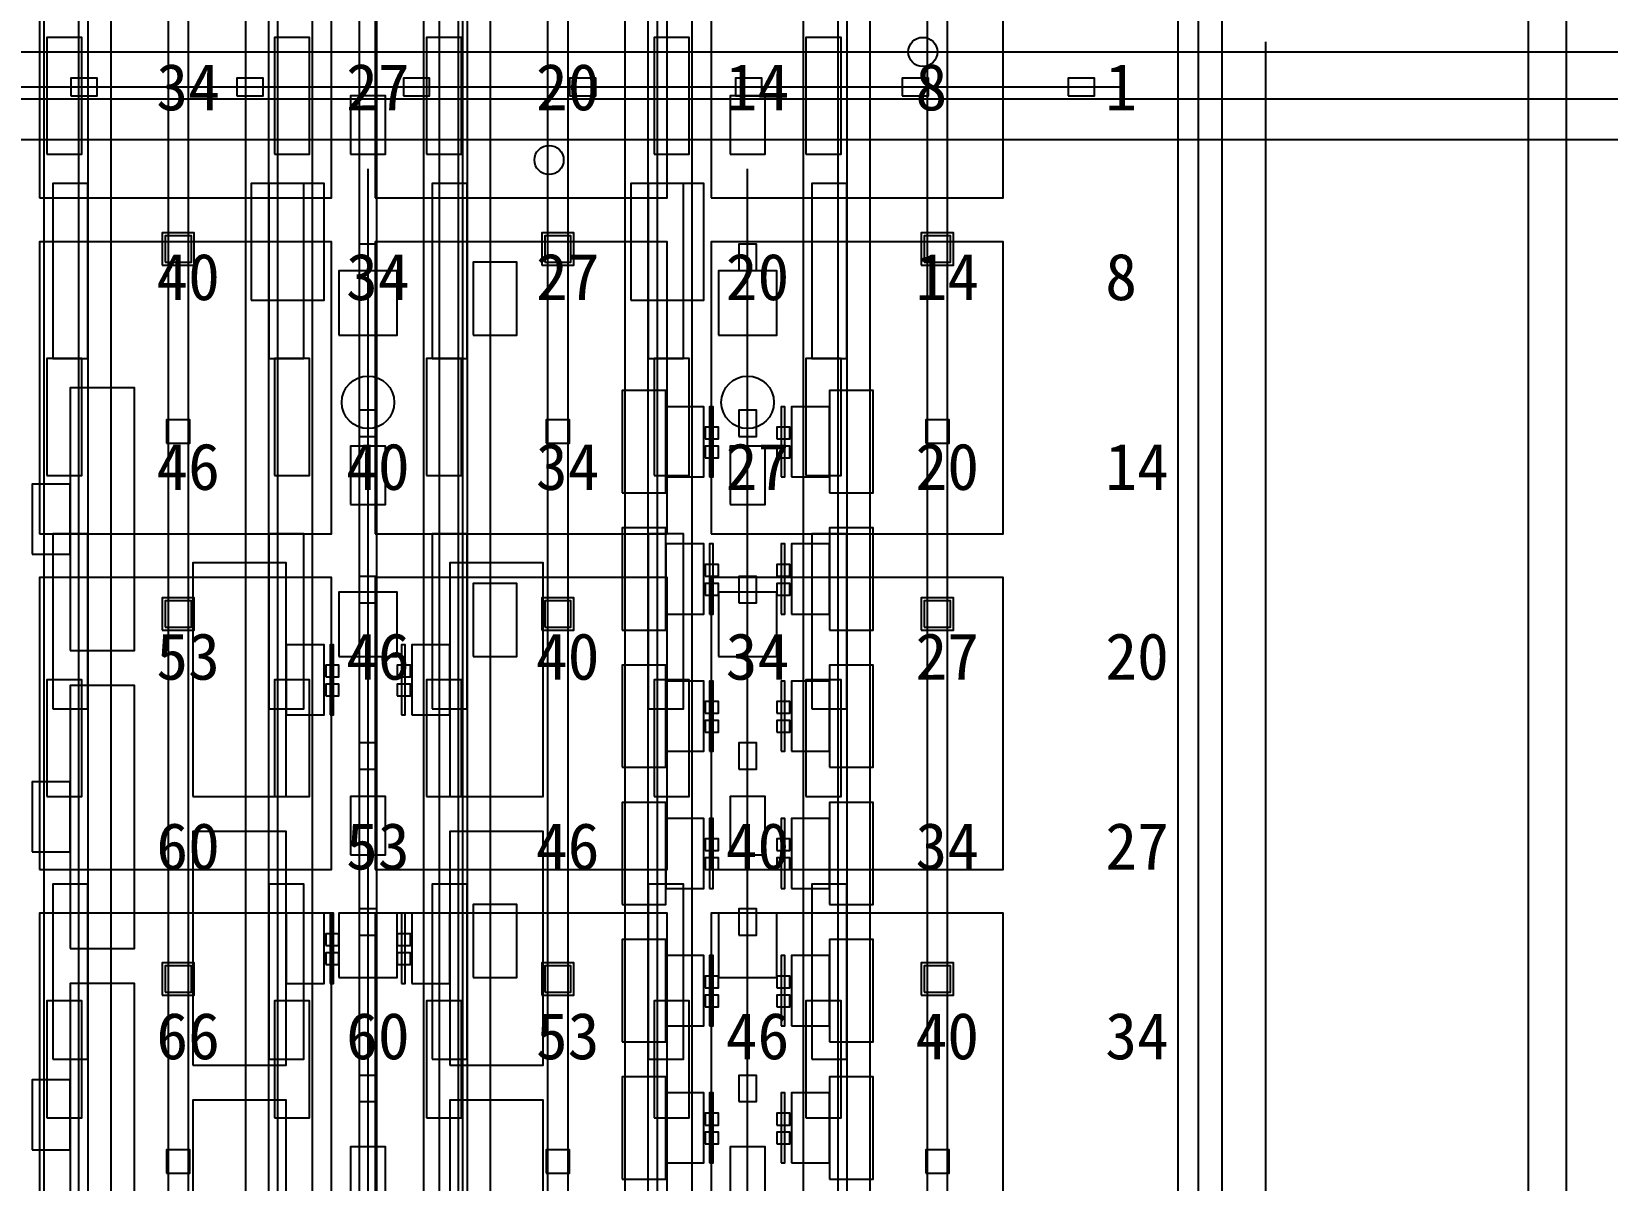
# Model space of a CAD drawing. Header units: metres. Extents: x -1640 to 1560, y -268 to 2338.
# Drawn here: x -286.8 to -232.8, y 2002.9 to 2042.2 of the extents above; entities that cross this region are included whole.
import ezdxf

# ---------------------------------------------------------------- set-up
doc = ezdxf.new("R2010")
doc.units = ezdxf.units.M
for name, color, linetype in [('1F_CHL', 4, 'Continuous'), ('1F_EHS_EXTINGUISHER_HYDRANT_CABINET_CONCEPT', 1, 'Continuous'), ('1F_PUMP', 2, 'Continuous'), ('1F_SCR', 3, 'Continuous'), ('1F_STRUCT_COLUMN', 8, 'Continuous'), ('1F_ZONE', 3, 'Continuous'), ('2F_CSF_LATERAL_RACK_CONCEPT', 9, 'Continuous'), ('2F_RFG', 5, 'Continuous'), ('2F_STRUCT_COLUMN', 8, 'Continuous'), ('2F_VMB', 6, 'Continuous'), ('2F_ZONE', 3, 'Continuous'), ('3F_CLEANROOM_OVERHEAD_PIPE_DUCT_CONCEPT', 9, 'Continuous'), ('3F_EHS_EGRESS_DIST_M', 2, 'Continuous'), ('3F_EHS_EXTINGUISHER_HYDRANT_CABINET_CONCEPT', 1, 'Continuous'), ('3F_EHS_GAS_DETECTOR', 6, 'Continuous'), ('3F_FOUP', 5, 'Continuous'), ('3F_IMP', 1, 'Continuous'), ('3F_METRO', 2, 'Continuous'), ('3F_OHT', 9, 'Continuous'), ('3F_OHTV', 1, 'Continuous'), ('3F_STK', 3, 'Continuous'), ('3F_STRUCT_COLUMN', 8, 'Continuous'), ('3F_TBAR', 6, 'Continuous'), ('3F_WET', 6, 'Continuous'), ('3F_ZONE', 3, 'Continuous'), ('4F_FFU', 1, 'Continuous'), ('4F_STRUCT_PLENUM_TRUSS_CONCEPT', 9, 'Continuous'), ('4F_ZONE', 3, 'Continuous'), ('5F_CHL', 4, 'Continuous'), ('5F_EHS_EXTINGUISHER_HYDRANT_CABINET_CONCEPT', 1, 'Continuous'), ('5F_PUMP', 2, 'Continuous'), ('5F_SCR', 3, 'Continuous'), ('5F_STRUCT_COLUMN', 8, 'Continuous'), ('5F_ZONE', 3, 'Continuous'), ('6F_CSF_LATERAL_RACK_CONCEPT', 9, 'Continuous'), ('6F_RFG', 5, 'Continuous'), ('6F_STRUCT_COLUMN', 8, 'Continuous'), ('6F_VMB', 6, 'Continuous'), ('6F_ZONE', 3, 'Continuous'), ('7F_CLEANROOM_OVERHEAD_PIPE_DUCT_CONCEPT', 9, 'Continuous'), ('7F_EHS_EGRESS_DIST_M', 2, 'Continuous'), ('7F_EHS_EXTINGUISHER_HYDRANT_CABINET_CONCEPT', 1, 'Continuous'), ('7F_EHS_GAS_DETECTOR', 6, 'Continuous'), ('7F_FOUP', 5, 'Continuous'), ('7F_IMP', 1, 'Continuous'), ('7F_METRO', 2, 'Continuous'), ('7F_OHT', 9, 'Continuous'), ('7F_OHTV', 1, 'Continuous'), ('7F_STK', 3, 'Continuous'), ('7F_STRUCT_COLUMN', 8, 'Continuous'), ('7F_TBAR', 6, 'Continuous'), ('7F_WET', 6, 'Continuous'), ('7F_ZONE', 3, 'Continuous'), ('8F_FFU', 1, 'Continuous'), ('8F_STRUCT_PLENUM_TRUSS_CONCEPT', 9, 'Continuous'), ('8F_ZONE', 3, 'Continuous'), ('EHS_TREATED_EXHAUST', 30, 'Continuous'), ('UTIL_CHW.R_CONCEPT', 2, 'Continuous'), ('UTIL_CHW.S_CONCEPT', 1, 'Continuous'), ('UTIL_GAS.BULK_CONCEPT', 2, 'Continuous'), ('UTIL_PCW.R_CONCEPT', 1, 'Continuous'), ('UTIL_PCW.S_CONCEPT', 6, 'Continuous')]:
    doc.layers.add(name, color=color, linetype=linetype)

msp = doc.modelspace()

# ---------------------------------------------------------------- linework, layer by layer
at = {"layer": '1F_CHL'}
for points in [[(-271.65, 2031.8), (-270.15, 2031.8), (-270.15, 2034.3), (-271.65, 2034.3)], [(-271.65, 2020.8), (-270.15, 2020.8), (-270.15, 2023.3), (-271.65, 2023.3)], [(-271.65, 2009.8), (-270.15, 2009.8), (-270.15, 2012.3), (-271.65, 2012.3)]]:
    msp.add_lwpolyline(points, close=True, dxfattribs=at)
at = {"layer": '1F_EHS_EXTINGUISHER_HYDRANT_CABINET_CONCEPT'}
msp.add_circle((-256.25, 2041.5), 0.5, dxfattribs=at)
at = {"layer": '1F_PUMP'}
for points in [[(-286.25, 2038), (-285.05, 2038), (-285.05, 2042), (-286.25, 2042)], [(-278.45, 2038), (-277.25, 2038), (-277.25, 2042), (-278.45, 2042)], [(-273.25, 2038), (-272.05, 2038), (-272.05, 2042), (-273.25, 2042)], [(-265.45, 2038), (-264.25, 2038), (-264.25, 2042), (-265.45, 2042)], [(-260.25, 2038), (-259.05, 2038), (-259.05, 2042), (-260.25, 2042)], [(-286.25, 2027), (-285.05, 2027), (-285.05, 2031), (-286.25, 2031)], [(-278.45, 2027), (-277.25, 2027), (-277.25, 2031), (-278.45, 2031)], [(-273.25, 2027), (-272.05, 2027), (-272.05, 2031), (-273.25, 2031)], [(-265.45, 2027), (-264.25, 2027), (-264.25, 2031), (-265.45, 2031)], [(-260.25, 2027), (-259.05, 2027), (-259.05, 2031), (-260.25, 2031)], [(-286.25, 2016), (-285.05, 2016), (-285.05, 2020), (-286.25, 2020)], [(-278.45, 2016), (-277.25, 2016), (-277.25, 2020), (-278.45, 2020)], [(-273.25, 2016), (-272.05, 2016), (-272.05, 2020), (-273.25, 2020)], [(-265.45, 2016), (-264.25, 2016), (-264.25, 2020), (-265.45, 2020)], [(-260.25, 2016), (-259.05, 2016), (-259.05, 2020), (-260.25, 2020)], [(-286.25, 2005), (-285.05, 2005), (-285.05, 2009), (-286.25, 2009)], [(-278.45, 2005), (-277.25, 2005), (-277.25, 2009), (-278.45, 2009)], [(-273.25, 2005), (-272.05, 2005), (-272.05, 2009), (-273.25, 2009)], [(-265.45, 2005), (-264.25, 2005), (-264.25, 2009), (-265.45, 2009)], [(-260.25, 2005), (-259.05, 2005), (-259.05, 2009), (-260.25, 2009)]]:
    msp.add_lwpolyline(points, close=True, dxfattribs=at)
at = {"layer": '1F_SCR'}
for points in [[(-276.25, 2031.8), (-274.25, 2031.8), (-274.25, 2034), (-276.25, 2034)], [(-263.25, 2031.8), (-261.25, 2031.8), (-261.25, 2034), (-263.25, 2034)], [(-276.25, 2020.8), (-274.25, 2020.8), (-274.25, 2023), (-276.25, 2023)], [(-263.25, 2020.8), (-261.25, 2020.8), (-261.25, 2023), (-263.25, 2023)], [(-276.25, 2009.8), (-274.25, 2009.8), (-274.25, 2012), (-276.25, 2012)], [(-263.25, 2009.8), (-261.25, 2009.8), (-261.25, 2012), (-263.25, 2012)]]:
    msp.add_lwpolyline(points, close=True, dxfattribs=at)
at = {"layer": '1F_STRUCT_COLUMN'}
for points in [[(-282.3, 2034.2), (-281.2, 2034.2), (-281.2, 2035.3), (-282.3, 2035.3)], [(-269.3, 2034.2), (-268.2, 2034.2), (-268.2, 2035.3), (-269.3, 2035.3)], [(-256.3, 2034.2), (-255.2, 2034.2), (-255.2, 2035.3), (-256.3, 2035.3)], [(-282.3, 2021.7), (-281.2, 2021.7), (-281.2, 2022.8), (-282.3, 2022.8)], [(-269.3, 2021.7), (-268.2, 2021.7), (-268.2, 2022.8), (-269.3, 2022.8)], [(-256.3, 2021.7), (-255.2, 2021.7), (-255.2, 2022.8), (-256.3, 2022.8)], [(-282.3, 2009.2), (-281.2, 2009.2), (-281.2, 2010.3), (-282.3, 2010.3)], [(-269.3, 2009.2), (-268.2, 2009.2), (-268.2, 2010.3), (-269.3, 2010.3)], [(-256.3, 2009.2), (-255.2, 2009.2), (-255.2, 2010.3), (-256.3, 2010.3)]]:
    msp.add_lwpolyline(points, close=True, dxfattribs=at)
at = {"layer": '1F_ZONE'}
msp.add_lwpolyline([(-472, 1966), (-247.5, 1966), (-247.5, 2117), (-472, 2117)], close=True, dxfattribs=at)
at = {"layer": '2F_CSF_LATERAL_RACK_CONCEPT'}
for points in [[(-284.85, 1970), (-284.05, 1970), (-284.05, 2113), (-284.85, 2113)], [(-279.45, 1970), (-278.65, 1970), (-278.65, 2113), (-279.45, 2113)], [(-271.85, 1970), (-271.05, 1970), (-271.05, 2113), (-271.85, 2113)], [(-266.45, 1970), (-265.65, 1970), (-265.65, 2113), (-266.45, 2113)], [(-258.85, 1970), (-258.05, 1970), (-258.05, 2113), (-258.85, 2113)]]:
    msp.add_lwpolyline(points, close=True, dxfattribs=at)
at = {"layer": '2F_RFG'}
for points in [[(-286.05, 2031), (-284.85, 2031), (-284.85, 2037), (-286.05, 2037)], [(-278.65, 2031), (-277.45, 2031), (-277.45, 2037), (-278.65, 2037)], [(-273.05, 2031), (-271.85, 2031), (-271.85, 2037), (-273.05, 2037)], [(-265.65, 2031), (-264.45, 2031), (-264.45, 2037), (-265.65, 2037)], [(-260.05, 2031), (-258.85, 2031), (-258.85, 2037), (-260.05, 2037)], [(-286.05, 2019), (-284.85, 2019), (-284.85, 2025), (-286.05, 2025)], [(-278.65, 2019), (-277.45, 2019), (-277.45, 2025), (-278.65, 2025)], [(-273.05, 2019), (-271.85, 2019), (-271.85, 2025), (-273.05, 2025)], [(-265.65, 2019), (-264.45, 2019), (-264.45, 2025), (-265.65, 2025)], [(-260.05, 2019), (-258.85, 2019), (-258.85, 2025), (-260.05, 2025)], [(-286.05, 2007), (-284.85, 2007), (-284.85, 2013), (-286.05, 2013)], [(-278.65, 2007), (-277.45, 2007), (-277.45, 2013), (-278.65, 2013)], [(-273.05, 2007), (-271.85, 2007), (-271.85, 2013), (-273.05, 2013)], [(-265.65, 2007), (-264.45, 2007), (-264.45, 2013), (-265.65, 2013)], [(-260.05, 2007), (-258.85, 2007), (-258.85, 2013), (-260.05, 2013)]]:
    msp.add_lwpolyline(points, close=True, dxfattribs=at)
at = {"layer": '2F_STRUCT_COLUMN'}
for points in [[(-282.2, 2034.3), (-281.3, 2034.3), (-281.3, 2035.2), (-282.2, 2035.2)], [(-269.2, 2034.3), (-268.3, 2034.3), (-268.3, 2035.2), (-269.2, 2035.2)], [(-256.2, 2034.3), (-255.3, 2034.3), (-255.3, 2035.2), (-256.2, 2035.2)], [(-282.2, 2021.8), (-281.3, 2021.8), (-281.3, 2022.7), (-282.2, 2022.7)], [(-269.2, 2021.8), (-268.3, 2021.8), (-268.3, 2022.7), (-269.2, 2022.7)], [(-256.2, 2021.8), (-255.3, 2021.8), (-255.3, 2022.7), (-256.2, 2022.7)], [(-282.2, 2009.3), (-281.3, 2009.3), (-281.3, 2010.2), (-282.2, 2010.2)], [(-269.2, 2009.3), (-268.3, 2009.3), (-268.3, 2010.2), (-269.2, 2010.2)], [(-256.2, 2009.3), (-255.3, 2009.3), (-255.3, 2010.2), (-256.2, 2010.2)]]:
    msp.add_lwpolyline(points, close=True, dxfattribs=at)
at = {"layer": '2F_VMB'}
for points in [[(-275.85, 2038), (-274.65, 2038), (-274.65, 2040), (-275.85, 2040)], [(-262.85, 2038), (-261.65, 2038), (-261.65, 2040), (-262.85, 2040)], [(-275.85, 2026), (-274.65, 2026), (-274.65, 2028), (-275.85, 2028)], [(-262.85, 2026), (-261.65, 2026), (-261.65, 2028), (-262.85, 2028)], [(-275.85, 2014), (-274.65, 2014), (-274.65, 2016), (-275.85, 2016)], [(-262.85, 2014), (-261.65, 2014), (-261.65, 2016), (-262.85, 2016)], [(-275.85, 2002), (-274.65, 2002), (-274.65, 2004), (-275.85, 2004)], [(-262.85, 2002), (-261.65, 2002), (-261.65, 2004), (-262.85, 2004)]]:
    msp.add_lwpolyline(points, close=True, dxfattribs=at)
at = {"layer": '2F_ZONE'}
msp.add_lwpolyline([(-472, 1966), (-247.5, 1966), (-247.5, 2117), (-472, 2117)], close=True, dxfattribs=at)
at = {"layer": '3F_CLEANROOM_OVERHEAD_PIPE_DUCT_CONCEPT'}
for points in [[(-286.35, 1969), (-285.15, 1969), (-285.15, 2114), (-286.35, 2114)], [(-278.35, 1969), (-277.15, 1969), (-277.15, 2114), (-278.35, 2114)], [(-273.35, 1969), (-272.15, 1969), (-272.15, 2114), (-273.35, 2114)], [(-265.35, 1969), (-264.15, 1969), (-264.15, 2114), (-265.35, 2114)], [(-260.35, 1969), (-259.15, 1969), (-259.15, 2114), (-260.35, 2114)]]:
    msp.add_lwpolyline(points, close=True, dxfattribs=at)
at = {"layer": '3F_EHS_EXTINGUISHER_HYDRANT_CABINET_CONCEPT'}
msp.add_circle((-269.05, 2037.8), 0.5, dxfattribs=at)
at = {"layer": '3F_EHS_GAS_DETECTOR'}
for centre in [(-275.25, 2029.5), (-262.25, 2029.5)]:
    msp.add_circle(centre, 0.9, dxfattribs=at)
at = {"layer": '3F_FOUP'}
for points in [[(-263.7, 2028.25), (-263.25, 2028.25), (-263.25, 2028.65), (-263.7, 2028.65)], [(-261.25, 2028.25), (-260.8, 2028.25), (-260.8, 2028.65), (-261.25, 2028.65)], [(-263.7, 2027.6), (-263.25, 2027.6), (-263.25, 2028), (-263.7, 2028)], [(-261.25, 2027.6), (-260.8, 2027.6), (-260.8, 2028), (-261.25, 2028)], [(-263.7, 2023.55), (-263.25, 2023.55), (-263.25, 2023.95), (-263.7, 2023.95)], [(-261.25, 2023.55), (-260.8, 2023.55), (-260.8, 2023.95), (-261.25, 2023.95)], [(-263.7, 2022.9), (-263.25, 2022.9), (-263.25, 2023.3), (-263.7, 2023.3)], [(-261.25, 2022.9), (-260.8, 2022.9), (-260.8, 2023.3), (-261.25, 2023.3)], [(-276.7, 2020.1), (-276.25, 2020.1), (-276.25, 2020.5), (-276.7, 2020.5)], [(-274.25, 2020.1), (-273.8, 2020.1), (-273.8, 2020.5), (-274.25, 2020.5)], [(-276.7, 2019.45), (-276.25, 2019.45), (-276.25, 2019.85), (-276.7, 2019.85)], [(-274.25, 2019.45), (-273.8, 2019.45), (-273.8, 2019.85), (-274.25, 2019.85)], [(-263.7, 2018.85), (-263.25, 2018.85), (-263.25, 2019.25), (-263.7, 2019.25)], [(-261.25, 2018.85), (-260.8, 2018.85), (-260.8, 2019.25), (-261.25, 2019.25)], [(-263.7, 2018.2), (-263.25, 2018.2), (-263.25, 2018.6), (-263.7, 2018.6)], [(-261.25, 2018.2), (-260.8, 2018.2), (-260.8, 2018.6), (-261.25, 2018.6)], [(-263.7, 2014.15), (-263.25, 2014.15), (-263.25, 2014.55), (-263.7, 2014.55)], [(-261.25, 2014.15), (-260.8, 2014.15), (-260.8, 2014.55), (-261.25, 2014.55)], [(-263.7, 2013.5), (-263.25, 2013.5), (-263.25, 2013.9), (-263.7, 2013.9)], [(-261.25, 2013.5), (-260.8, 2013.5), (-260.8, 2013.9), (-261.25, 2013.9)], [(-276.7, 2010.9), (-276.25, 2010.9), (-276.25, 2011.3), (-276.7, 2011.3)], [(-274.25, 2010.9), (-273.8, 2010.9), (-273.8, 2011.3), (-274.25, 2011.3)], [(-276.7, 2010.25), (-276.25, 2010.25), (-276.25, 2010.65), (-276.7, 2010.65)], [(-274.25, 2010.25), (-273.8, 2010.25), (-273.8, 2010.65), (-274.25, 2010.65)], [(-263.7, 2009.45), (-263.25, 2009.45), (-263.25, 2009.85), (-263.7, 2009.85)], [(-261.25, 2009.45), (-260.8, 2009.45), (-260.8, 2009.85), (-261.25, 2009.85)], [(-263.7, 2008.8), (-263.25, 2008.8), (-263.25, 2009.2), (-263.7, 2009.2)], [(-261.25, 2008.8), (-260.8, 2008.8), (-260.8, 2009.2), (-261.25, 2009.2)], [(-263.7, 2004.75), (-263.25, 2004.75), (-263.25, 2005.15), (-263.7, 2005.15)], [(-261.25, 2004.75), (-260.8, 2004.75), (-260.8, 2005.15), (-261.25, 2005.15)], [(-263.7, 2004.1), (-263.25, 2004.1), (-263.25, 2004.5), (-263.7, 2004.5)], [(-261.25, 2004.1), (-260.8, 2004.1), (-260.8, 2004.5), (-261.25, 2004.5)]]:
    msp.add_lwpolyline(points, close=True, dxfattribs=at)
at = {"layer": '3F_IMP'}
for points in [[(-281.25, 2016), (-278.05, 2016), (-278.05, 2024), (-281.25, 2024)], [(-272.45, 2016), (-269.25, 2016), (-269.25, 2024), (-272.45, 2024)], [(-278.05, 2018.8), (-276.75, 2018.8), (-276.75, 2021.2), (-278.05, 2021.2)], [(-273.75, 2018.8), (-272.45, 2018.8), (-272.45, 2021.2), (-273.75, 2021.2)], [(-281.25, 2006.8), (-278.05, 2006.8), (-278.05, 2014.8), (-281.25, 2014.8)], [(-272.45, 2006.8), (-269.25, 2006.8), (-269.25, 2014.8), (-272.45, 2014.8)], [(-278.05, 2009.6), (-276.75, 2009.6), (-276.75, 2012), (-278.05, 2012)], [(-273.75, 2009.6), (-272.45, 2009.6), (-272.45, 2012), (-273.75, 2012)], [(-281.25, 1997.6), (-278.05, 1997.6), (-278.05, 2005.6), (-281.25, 2005.6)], [(-272.45, 1997.6), (-269.25, 1997.6), (-269.25, 2005.6), (-272.45, 2005.6)]]:
    msp.add_lwpolyline(points, close=True, dxfattribs=at)
at = {"layer": '3F_METRO'}
for points in [[(-266.55, 2026.4), (-265.05, 2026.4), (-265.05, 2029.9), (-266.55, 2029.9)], [(-259.45, 2026.4), (-257.95, 2026.4), (-257.95, 2029.9), (-259.45, 2029.9)], [(-265.05, 2026.95), (-263.75, 2026.95), (-263.75, 2029.35), (-265.05, 2029.35)], [(-260.75, 2026.95), (-259.45, 2026.95), (-259.45, 2029.35), (-260.75, 2029.35)], [(-266.55, 2021.7), (-265.05, 2021.7), (-265.05, 2025.2), (-266.55, 2025.2)], [(-259.45, 2021.7), (-257.95, 2021.7), (-257.95, 2025.2), (-259.45, 2025.2)], [(-265.05, 2022.25), (-263.75, 2022.25), (-263.75, 2024.65), (-265.05, 2024.65)], [(-260.75, 2022.25), (-259.45, 2022.25), (-259.45, 2024.65), (-260.75, 2024.65)], [(-266.55, 2017), (-265.05, 2017), (-265.05, 2020.5), (-266.55, 2020.5)], [(-259.45, 2017), (-257.95, 2017), (-257.95, 2020.5), (-259.45, 2020.5)], [(-265.05, 2017.55), (-263.75, 2017.55), (-263.75, 2019.95), (-265.05, 2019.95)], [(-260.75, 2017.55), (-259.45, 2017.55), (-259.45, 2019.95), (-260.75, 2019.95)], [(-266.55, 2012.3), (-265.05, 2012.3), (-265.05, 2015.8), (-266.55, 2015.8)], [(-259.45, 2012.3), (-257.95, 2012.3), (-257.95, 2015.8), (-259.45, 2015.8)], [(-265.05, 2012.85), (-263.75, 2012.85), (-263.75, 2015.25), (-265.05, 2015.25)], [(-260.75, 2012.85), (-259.45, 2012.85), (-259.45, 2015.25), (-260.75, 2015.25)], [(-266.55, 2007.6), (-265.05, 2007.6), (-265.05, 2011.1), (-266.55, 2011.1)], [(-259.45, 2007.6), (-257.95, 2007.6), (-257.95, 2011.1), (-259.45, 2011.1)], [(-265.05, 2008.15), (-263.75, 2008.15), (-263.75, 2010.55), (-265.05, 2010.55)], [(-260.75, 2008.15), (-259.45, 2008.15), (-259.45, 2010.55), (-260.75, 2010.55)], [(-266.55, 2002.9), (-265.05, 2002.9), (-265.05, 2006.4), (-266.55, 2006.4)], [(-259.45, 2002.9), (-257.95, 2002.9), (-257.95, 2006.4), (-259.45, 2006.4)], [(-265.05, 2003.45), (-263.75, 2003.45), (-263.75, 2005.85), (-265.05, 2005.85)], [(-260.75, 2003.45), (-259.45, 2003.45), (-259.45, 2005.85), (-260.75, 2005.85)]]:
    msp.add_lwpolyline(points, close=True, dxfattribs=at)
at = {"layer": '3F_OHT'}
for p, q in [((-470, 2040.3), (-249.5, 2040.3)), ((-275.25, 1969), (-275.25, 2037.5)), ((-262.25, 1969), (-262.25, 2037.5))]:
    msp.add_line(p, q, dxfattribs=at)
at = {"layer": '3F_OHTV'}
for points in [[(-285.43, 2040), (-284.53, 2040), (-284.53, 2040.6), (-285.43, 2040.6)], [(-279.74, 2040), (-278.84, 2040), (-278.84, 2040.6), (-279.74, 2040.6)], [(-274.04, 2040), (-273.14, 2040), (-273.14, 2040.6), (-274.04, 2040.6)], [(-268.35, 2040), (-267.45, 2040), (-267.45, 2040.6), (-268.35, 2040.6)], [(-262.66, 2040), (-261.76, 2040), (-261.76, 2040.6), (-262.66, 2040.6)], [(-256.96, 2040), (-256.06, 2040), (-256.06, 2040.6), (-256.96, 2040.6)], [(-251.27, 2040), (-250.37, 2040), (-250.37, 2040.6), (-251.27, 2040.6)], [(-275.55, 2034.02), (-274.95, 2034.02), (-274.95, 2034.92), (-275.55, 2034.92)], [(-262.55, 2034.02), (-261.95, 2034.02), (-261.95, 2034.92), (-262.55, 2034.92)], [(-275.55, 2028.33), (-274.95, 2028.33), (-274.95, 2029.23), (-275.55, 2029.23)], [(-262.55, 2028.33), (-261.95, 2028.33), (-261.95, 2029.23), (-262.55, 2029.23)], [(-275.55, 2022.63), (-274.95, 2022.63), (-274.95, 2023.53), (-275.55, 2023.53)], [(-262.55, 2022.63), (-261.95, 2022.63), (-261.95, 2023.53), (-262.55, 2023.53)], [(-275.55, 2016.94), (-274.95, 2016.94), (-274.95, 2017.84), (-275.55, 2017.84)], [(-262.55, 2016.94), (-261.95, 2016.94), (-261.95, 2017.84), (-262.55, 2017.84)], [(-275.55, 2011.25), (-274.95, 2011.25), (-274.95, 2012.15), (-275.55, 2012.15)], [(-262.55, 2011.25), (-261.95, 2011.25), (-261.95, 2012.15), (-262.55, 2012.15)], [(-275.55, 2005.55), (-274.95, 2005.55), (-274.95, 2006.45), (-275.55, 2006.45)], [(-262.55, 2005.55), (-261.95, 2005.55), (-261.95, 2006.45), (-262.55, 2006.45)]]:
    msp.add_lwpolyline(points, close=True, dxfattribs=at)
at = {"layer": '3F_STK'}
for points in [[(-279.25, 2033), (-276.75, 2033), (-276.75, 2037), (-279.25, 2037)], [(-266.25, 2033), (-263.75, 2033), (-263.75, 2037), (-266.25, 2037)]]:
    msp.add_lwpolyline(points, close=True, dxfattribs=at)
at = {"layer": '3F_STRUCT_COLUMN'}
for points in [[(-282.15, 2028.1), (-281.35, 2028.1), (-281.35, 2028.9), (-282.15, 2028.9)], [(-269.15, 2028.1), (-268.35, 2028.1), (-268.35, 2028.9), (-269.15, 2028.9)], [(-256.15, 2028.1), (-255.35, 2028.1), (-255.35, 2028.9), (-256.15, 2028.9)], [(-282.15, 2003.1), (-281.35, 2003.1), (-281.35, 2003.9), (-282.15, 2003.9)], [(-269.15, 2003.1), (-268.35, 2003.1), (-268.35, 2003.9), (-269.15, 2003.9)], [(-256.15, 2003.1), (-255.35, 2003.1), (-255.35, 2003.9), (-256.15, 2003.9)]]:
    msp.add_lwpolyline(points, close=True, dxfattribs=at)
at = {"layer": '3F_TBAR'}
for points in [[(-263.55, 2026.95), (-263.43, 2026.95), (-263.43, 2029.35), (-263.55, 2029.35)], [(-261.1, 2026.95), (-260.98, 2026.95), (-260.98, 2029.35), (-261.1, 2029.35)], [(-263.55, 2022.25), (-263.43, 2022.25), (-263.43, 2024.65), (-263.55, 2024.65)], [(-261.1, 2022.25), (-260.98, 2022.25), (-260.98, 2024.65), (-261.1, 2024.65)], [(-276.55, 2018.8), (-276.43, 2018.8), (-276.43, 2021.2), (-276.55, 2021.2)], [(-274.1, 2018.8), (-273.98, 2018.8), (-273.98, 2021.2), (-274.1, 2021.2)], [(-263.55, 2017.55), (-263.43, 2017.55), (-263.43, 2019.95), (-263.55, 2019.95)], [(-261.1, 2017.55), (-260.98, 2017.55), (-260.98, 2019.95), (-261.1, 2019.95)], [(-263.55, 2012.85), (-263.43, 2012.85), (-263.43, 2015.25), (-263.55, 2015.25)], [(-261.1, 2012.85), (-260.98, 2012.85), (-260.98, 2015.25), (-261.1, 2015.25)], [(-276.55, 2009.6), (-276.43, 2009.6), (-276.43, 2012), (-276.55, 2012)], [(-274.1, 2009.6), (-273.98, 2009.6), (-273.98, 2012), (-274.1, 2012)], [(-263.55, 2008.15), (-263.43, 2008.15), (-263.43, 2010.55), (-263.55, 2010.55)], [(-261.1, 2008.15), (-260.98, 2008.15), (-260.98, 2010.55), (-261.1, 2010.55)], [(-263.55, 2003.45), (-263.43, 2003.45), (-263.43, 2005.85), (-263.55, 2005.85)], [(-261.1, 2003.45), (-260.98, 2003.45), (-260.98, 2005.85), (-261.1, 2005.85)]]:
    msp.add_lwpolyline(points, close=True, dxfattribs=at)
at = {"layer": '3F_WET'}
for points in [[(-285.45, 2021), (-283.25, 2021), (-283.25, 2030), (-285.45, 2030)], [(-286.75, 2024.3), (-285.45, 2024.3), (-285.45, 2026.7), (-286.75, 2026.7)], [(-285.45, 2010.8), (-283.25, 2010.8), (-283.25, 2019.8), (-285.45, 2019.8)], [(-286.75, 2014.1), (-285.45, 2014.1), (-285.45, 2016.5), (-286.75, 2016.5)], [(-285.45, 2000.6), (-283.25, 2000.6), (-283.25, 2009.6), (-285.45, 2009.6)], [(-286.75, 2003.9), (-285.45, 2003.9), (-285.45, 2006.3), (-286.75, 2006.3)]]:
    msp.add_lwpolyline(points, close=True, dxfattribs=at)
at = {"layer": '3F_ZONE'}
msp.add_lwpolyline([(-472, 1966), (-247.5, 1966), (-247.5, 2117), (-472, 2117)], close=True, dxfattribs=at)
at = {"layer": '4F_FFU'}
for points in [[(-286.5, 2036.5), (-276.5, 2036.5), (-276.5, 2046.5), (-286.5, 2046.5)], [(-275, 2036.5), (-265, 2036.5), (-265, 2046.5), (-275, 2046.5)], [(-263.5, 2036.5), (-253.5, 2036.5), (-253.5, 2046.5), (-263.5, 2046.5)], [(-286.5, 2025), (-276.5, 2025), (-276.5, 2035), (-286.5, 2035)], [(-275, 2025), (-265, 2025), (-265, 2035), (-275, 2035)], [(-263.5, 2025), (-253.5, 2025), (-253.5, 2035), (-263.5, 2035)], [(-286.5, 2013.5), (-276.5, 2013.5), (-276.5, 2023.5), (-286.5, 2023.5)], [(-275, 2013.5), (-265, 2013.5), (-265, 2023.5), (-275, 2023.5)], [(-263.5, 2013.5), (-253.5, 2013.5), (-253.5, 2023.5), (-263.5, 2023.5)], [(-286.5, 2002), (-276.5, 2002), (-276.5, 2012), (-286.5, 2012)], [(-275, 2002), (-265, 2002), (-265, 2012), (-275, 2012)], [(-263.5, 2002), (-253.5, 2002), (-253.5, 2012), (-263.5, 2012)]]:
    msp.add_lwpolyline(points, close=True, dxfattribs=at)
at = {"layer": '4F_STRUCT_PLENUM_TRUSS_CONCEPT'}
for points in [[(-282.1, 1966), (-281.4, 1966), (-281.4, 2117), (-282.1, 2117)], [(-269.1, 1966), (-268.4, 1966), (-268.4, 2117), (-269.1, 2117)], [(-256.1, 1966), (-255.4, 1966), (-255.4, 2117), (-256.1, 2117)]]:
    msp.add_lwpolyline(points, close=True, dxfattribs=at)
at = {"layer": '4F_ZONE'}
msp.add_lwpolyline([(-472, 1966), (-247.5, 1966), (-247.5, 2117), (-472, 2117)], close=True, dxfattribs=at)
at = {"layer": '5F_CHL'}
for points in [[(-271.65, 2031.8), (-270.15, 2031.8), (-270.15, 2034.3), (-271.65, 2034.3)], [(-271.65, 2020.8), (-270.15, 2020.8), (-270.15, 2023.3), (-271.65, 2023.3)], [(-271.65, 2009.8), (-270.15, 2009.8), (-270.15, 2012.3), (-271.65, 2012.3)]]:
    msp.add_lwpolyline(points, close=True, dxfattribs=at)
at = {"layer": '5F_EHS_EXTINGUISHER_HYDRANT_CABINET_CONCEPT'}
msp.add_circle((-256.25, 2041.5), 0.5, dxfattribs=at)
at = {"layer": '5F_PUMP'}
for points in [[(-286.25, 2038), (-285.05, 2038), (-285.05, 2042), (-286.25, 2042)], [(-278.45, 2038), (-277.25, 2038), (-277.25, 2042), (-278.45, 2042)], [(-273.25, 2038), (-272.05, 2038), (-272.05, 2042), (-273.25, 2042)], [(-265.45, 2038), (-264.25, 2038), (-264.25, 2042), (-265.45, 2042)], [(-260.25, 2038), (-259.05, 2038), (-259.05, 2042), (-260.25, 2042)], [(-286.25, 2027), (-285.05, 2027), (-285.05, 2031), (-286.25, 2031)], [(-278.45, 2027), (-277.25, 2027), (-277.25, 2031), (-278.45, 2031)], [(-273.25, 2027), (-272.05, 2027), (-272.05, 2031), (-273.25, 2031)], [(-265.45, 2027), (-264.25, 2027), (-264.25, 2031), (-265.45, 2031)], [(-260.25, 2027), (-259.05, 2027), (-259.05, 2031), (-260.25, 2031)], [(-286.25, 2016), (-285.05, 2016), (-285.05, 2020), (-286.25, 2020)], [(-278.45, 2016), (-277.25, 2016), (-277.25, 2020), (-278.45, 2020)], [(-273.25, 2016), (-272.05, 2016), (-272.05, 2020), (-273.25, 2020)], [(-265.45, 2016), (-264.25, 2016), (-264.25, 2020), (-265.45, 2020)], [(-260.25, 2016), (-259.05, 2016), (-259.05, 2020), (-260.25, 2020)], [(-286.25, 2005), (-285.05, 2005), (-285.05, 2009), (-286.25, 2009)], [(-278.45, 2005), (-277.25, 2005), (-277.25, 2009), (-278.45, 2009)], [(-273.25, 2005), (-272.05, 2005), (-272.05, 2009), (-273.25, 2009)], [(-265.45, 2005), (-264.25, 2005), (-264.25, 2009), (-265.45, 2009)], [(-260.25, 2005), (-259.05, 2005), (-259.05, 2009), (-260.25, 2009)]]:
    msp.add_lwpolyline(points, close=True, dxfattribs=at)
at = {"layer": '5F_SCR'}
for points in [[(-276.25, 2031.8), (-274.25, 2031.8), (-274.25, 2034), (-276.25, 2034)], [(-263.25, 2031.8), (-261.25, 2031.8), (-261.25, 2034), (-263.25, 2034)], [(-276.25, 2020.8), (-274.25, 2020.8), (-274.25, 2023), (-276.25, 2023)], [(-263.25, 2020.8), (-261.25, 2020.8), (-261.25, 2023), (-263.25, 2023)], [(-276.25, 2009.8), (-274.25, 2009.8), (-274.25, 2012), (-276.25, 2012)], [(-263.25, 2009.8), (-261.25, 2009.8), (-261.25, 2012), (-263.25, 2012)]]:
    msp.add_lwpolyline(points, close=True, dxfattribs=at)
at = {"layer": '5F_STRUCT_COLUMN'}
for points in [[(-282.3, 2034.2), (-281.2, 2034.2), (-281.2, 2035.3), (-282.3, 2035.3)], [(-269.3, 2034.2), (-268.2, 2034.2), (-268.2, 2035.3), (-269.3, 2035.3)], [(-256.3, 2034.2), (-255.2, 2034.2), (-255.2, 2035.3), (-256.3, 2035.3)], [(-282.3, 2021.7), (-281.2, 2021.7), (-281.2, 2022.8), (-282.3, 2022.8)], [(-269.3, 2021.7), (-268.2, 2021.7), (-268.2, 2022.8), (-269.3, 2022.8)], [(-256.3, 2021.7), (-255.2, 2021.7), (-255.2, 2022.8), (-256.3, 2022.8)], [(-282.3, 2009.2), (-281.2, 2009.2), (-281.2, 2010.3), (-282.3, 2010.3)], [(-269.3, 2009.2), (-268.2, 2009.2), (-268.2, 2010.3), (-269.3, 2010.3)], [(-256.3, 2009.2), (-255.2, 2009.2), (-255.2, 2010.3), (-256.3, 2010.3)]]:
    msp.add_lwpolyline(points, close=True, dxfattribs=at)
at = {"layer": '5F_ZONE'}
msp.add_lwpolyline([(-472, 1966), (-247.5, 1966), (-247.5, 2117), (-472, 2117)], close=True, dxfattribs=at)
at = {"layer": '6F_CSF_LATERAL_RACK_CONCEPT'}
for points in [[(-284.85, 1970), (-284.05, 1970), (-284.05, 2113), (-284.85, 2113)], [(-279.45, 1970), (-278.65, 1970), (-278.65, 2113), (-279.45, 2113)], [(-271.85, 1970), (-271.05, 1970), (-271.05, 2113), (-271.85, 2113)], [(-266.45, 1970), (-265.65, 1970), (-265.65, 2113), (-266.45, 2113)], [(-258.85, 1970), (-258.05, 1970), (-258.05, 2113), (-258.85, 2113)]]:
    msp.add_lwpolyline(points, close=True, dxfattribs=at)
at = {"layer": '6F_RFG'}
for points in [[(-286.05, 2031), (-284.85, 2031), (-284.85, 2037), (-286.05, 2037)], [(-278.65, 2031), (-277.45, 2031), (-277.45, 2037), (-278.65, 2037)], [(-273.05, 2031), (-271.85, 2031), (-271.85, 2037), (-273.05, 2037)], [(-265.65, 2031), (-264.45, 2031), (-264.45, 2037), (-265.65, 2037)], [(-260.05, 2031), (-258.85, 2031), (-258.85, 2037), (-260.05, 2037)], [(-286.05, 2019), (-284.85, 2019), (-284.85, 2025), (-286.05, 2025)], [(-278.65, 2019), (-277.45, 2019), (-277.45, 2025), (-278.65, 2025)], [(-273.05, 2019), (-271.85, 2019), (-271.85, 2025), (-273.05, 2025)], [(-265.65, 2019), (-264.45, 2019), (-264.45, 2025), (-265.65, 2025)], [(-260.05, 2019), (-258.85, 2019), (-258.85, 2025), (-260.05, 2025)], [(-286.05, 2007), (-284.85, 2007), (-284.85, 2013), (-286.05, 2013)], [(-278.65, 2007), (-277.45, 2007), (-277.45, 2013), (-278.65, 2013)], [(-273.05, 2007), (-271.85, 2007), (-271.85, 2013), (-273.05, 2013)], [(-265.65, 2007), (-264.45, 2007), (-264.45, 2013), (-265.65, 2013)], [(-260.05, 2007), (-258.85, 2007), (-258.85, 2013), (-260.05, 2013)]]:
    msp.add_lwpolyline(points, close=True, dxfattribs=at)
at = {"layer": '6F_STRUCT_COLUMN'}
for points in [[(-282.2, 2034.3), (-281.3, 2034.3), (-281.3, 2035.2), (-282.2, 2035.2)], [(-269.2, 2034.3), (-268.3, 2034.3), (-268.3, 2035.2), (-269.2, 2035.2)], [(-256.2, 2034.3), (-255.3, 2034.3), (-255.3, 2035.2), (-256.2, 2035.2)], [(-282.2, 2021.8), (-281.3, 2021.8), (-281.3, 2022.7), (-282.2, 2022.7)], [(-269.2, 2021.8), (-268.3, 2021.8), (-268.3, 2022.7), (-269.2, 2022.7)], [(-256.2, 2021.8), (-255.3, 2021.8), (-255.3, 2022.7), (-256.2, 2022.7)], [(-282.2, 2009.3), (-281.3, 2009.3), (-281.3, 2010.2), (-282.2, 2010.2)], [(-269.2, 2009.3), (-268.3, 2009.3), (-268.3, 2010.2), (-269.2, 2010.2)], [(-256.2, 2009.3), (-255.3, 2009.3), (-255.3, 2010.2), (-256.2, 2010.2)]]:
    msp.add_lwpolyline(points, close=True, dxfattribs=at)
at = {"layer": '6F_VMB'}
for points in [[(-275.85, 2038), (-274.65, 2038), (-274.65, 2040), (-275.85, 2040)], [(-262.85, 2038), (-261.65, 2038), (-261.65, 2040), (-262.85, 2040)], [(-275.85, 2026), (-274.65, 2026), (-274.65, 2028), (-275.85, 2028)], [(-262.85, 2026), (-261.65, 2026), (-261.65, 2028), (-262.85, 2028)], [(-275.85, 2014), (-274.65, 2014), (-274.65, 2016), (-275.85, 2016)], [(-262.85, 2014), (-261.65, 2014), (-261.65, 2016), (-262.85, 2016)], [(-275.85, 2002), (-274.65, 2002), (-274.65, 2004), (-275.85, 2004)], [(-262.85, 2002), (-261.65, 2002), (-261.65, 2004), (-262.85, 2004)]]:
    msp.add_lwpolyline(points, close=True, dxfattribs=at)
at = {"layer": '6F_ZONE'}
msp.add_lwpolyline([(-472, 1966), (-247.5, 1966), (-247.5, 2117), (-472, 2117)], close=True, dxfattribs=at)
at = {"layer": '7F_CLEANROOM_OVERHEAD_PIPE_DUCT_CONCEPT'}
for points in [[(-286.35, 1969), (-285.15, 1969), (-285.15, 2114), (-286.35, 2114)], [(-278.35, 1969), (-277.15, 1969), (-277.15, 2114), (-278.35, 2114)], [(-273.35, 1969), (-272.15, 1969), (-272.15, 2114), (-273.35, 2114)], [(-265.35, 1969), (-264.15, 1969), (-264.15, 2114), (-265.35, 2114)], [(-260.35, 1969), (-259.15, 1969), (-259.15, 2114), (-260.35, 2114)]]:
    msp.add_lwpolyline(points, close=True, dxfattribs=at)
at = {"layer": '7F_EHS_EXTINGUISHER_HYDRANT_CABINET_CONCEPT'}
msp.add_circle((-269.05, 2037.8), 0.5, dxfattribs=at)
at = {"layer": '7F_EHS_GAS_DETECTOR'}
for centre in [(-275.25, 2029.5), (-262.25, 2029.5)]:
    msp.add_circle(centre, 0.9, dxfattribs=at)
at = {"layer": '7F_FOUP'}
for points in [[(-263.7, 2028.25), (-263.25, 2028.25), (-263.25, 2028.65), (-263.7, 2028.65)], [(-261.25, 2028.25), (-260.8, 2028.25), (-260.8, 2028.65), (-261.25, 2028.65)], [(-263.7, 2027.6), (-263.25, 2027.6), (-263.25, 2028), (-263.7, 2028)], [(-261.25, 2027.6), (-260.8, 2027.6), (-260.8, 2028), (-261.25, 2028)], [(-263.7, 2023.55), (-263.25, 2023.55), (-263.25, 2023.95), (-263.7, 2023.95)], [(-261.25, 2023.55), (-260.8, 2023.55), (-260.8, 2023.95), (-261.25, 2023.95)], [(-263.7, 2022.9), (-263.25, 2022.9), (-263.25, 2023.3), (-263.7, 2023.3)], [(-261.25, 2022.9), (-260.8, 2022.9), (-260.8, 2023.3), (-261.25, 2023.3)], [(-276.7, 2020.1), (-276.25, 2020.1), (-276.25, 2020.5), (-276.7, 2020.5)], [(-274.25, 2020.1), (-273.8, 2020.1), (-273.8, 2020.5), (-274.25, 2020.5)], [(-276.7, 2019.45), (-276.25, 2019.45), (-276.25, 2019.85), (-276.7, 2019.85)], [(-274.25, 2019.45), (-273.8, 2019.45), (-273.8, 2019.85), (-274.25, 2019.85)], [(-263.7, 2018.85), (-263.25, 2018.85), (-263.25, 2019.25), (-263.7, 2019.25)], [(-261.25, 2018.85), (-260.8, 2018.85), (-260.8, 2019.25), (-261.25, 2019.25)], [(-263.7, 2018.2), (-263.25, 2018.2), (-263.25, 2018.6), (-263.7, 2018.6)], [(-261.25, 2018.2), (-260.8, 2018.2), (-260.8, 2018.6), (-261.25, 2018.6)], [(-263.7, 2014.15), (-263.25, 2014.15), (-263.25, 2014.55), (-263.7, 2014.55)], [(-261.25, 2014.15), (-260.8, 2014.15), (-260.8, 2014.55), (-261.25, 2014.55)], [(-263.7, 2013.5), (-263.25, 2013.5), (-263.25, 2013.9), (-263.7, 2013.9)], [(-261.25, 2013.5), (-260.8, 2013.5), (-260.8, 2013.9), (-261.25, 2013.9)], [(-276.7, 2010.9), (-276.25, 2010.9), (-276.25, 2011.3), (-276.7, 2011.3)], [(-274.25, 2010.9), (-273.8, 2010.9), (-273.8, 2011.3), (-274.25, 2011.3)], [(-276.7, 2010.25), (-276.25, 2010.25), (-276.25, 2010.65), (-276.7, 2010.65)], [(-274.25, 2010.25), (-273.8, 2010.25), (-273.8, 2010.65), (-274.25, 2010.65)], [(-263.7, 2009.45), (-263.25, 2009.45), (-263.25, 2009.85), (-263.7, 2009.85)], [(-261.25, 2009.45), (-260.8, 2009.45), (-260.8, 2009.85), (-261.25, 2009.85)], [(-263.7, 2008.8), (-263.25, 2008.8), (-263.25, 2009.2), (-263.7, 2009.2)], [(-261.25, 2008.8), (-260.8, 2008.8), (-260.8, 2009.2), (-261.25, 2009.2)], [(-263.7, 2004.75), (-263.25, 2004.75), (-263.25, 2005.15), (-263.7, 2005.15)], [(-261.25, 2004.75), (-260.8, 2004.75), (-260.8, 2005.15), (-261.25, 2005.15)], [(-263.7, 2004.1), (-263.25, 2004.1), (-263.25, 2004.5), (-263.7, 2004.5)], [(-261.25, 2004.1), (-260.8, 2004.1), (-260.8, 2004.5), (-261.25, 2004.5)]]:
    msp.add_lwpolyline(points, close=True, dxfattribs=at)
at = {"layer": '7F_IMP'}
for points in [[(-281.25, 2016), (-278.05, 2016), (-278.05, 2024), (-281.25, 2024)], [(-272.45, 2016), (-269.25, 2016), (-269.25, 2024), (-272.45, 2024)], [(-278.05, 2018.8), (-276.75, 2018.8), (-276.75, 2021.2), (-278.05, 2021.2)], [(-273.75, 2018.8), (-272.45, 2018.8), (-272.45, 2021.2), (-273.75, 2021.2)], [(-281.25, 2006.8), (-278.05, 2006.8), (-278.05, 2014.8), (-281.25, 2014.8)], [(-272.45, 2006.8), (-269.25, 2006.8), (-269.25, 2014.8), (-272.45, 2014.8)], [(-278.05, 2009.6), (-276.75, 2009.6), (-276.75, 2012), (-278.05, 2012)], [(-273.75, 2009.6), (-272.45, 2009.6), (-272.45, 2012), (-273.75, 2012)], [(-281.25, 1997.6), (-278.05, 1997.6), (-278.05, 2005.6), (-281.25, 2005.6)], [(-272.45, 1997.6), (-269.25, 1997.6), (-269.25, 2005.6), (-272.45, 2005.6)]]:
    msp.add_lwpolyline(points, close=True, dxfattribs=at)
at = {"layer": '7F_METRO'}
for points in [[(-266.55, 2026.4), (-265.05, 2026.4), (-265.05, 2029.9), (-266.55, 2029.9)], [(-259.45, 2026.4), (-257.95, 2026.4), (-257.95, 2029.9), (-259.45, 2029.9)], [(-265.05, 2026.95), (-263.75, 2026.95), (-263.75, 2029.35), (-265.05, 2029.35)], [(-260.75, 2026.95), (-259.45, 2026.95), (-259.45, 2029.35), (-260.75, 2029.35)], [(-266.55, 2021.7), (-265.05, 2021.7), (-265.05, 2025.2), (-266.55, 2025.2)], [(-259.45, 2021.7), (-257.95, 2021.7), (-257.95, 2025.2), (-259.45, 2025.2)], [(-265.05, 2022.25), (-263.75, 2022.25), (-263.75, 2024.65), (-265.05, 2024.65)], [(-260.75, 2022.25), (-259.45, 2022.25), (-259.45, 2024.65), (-260.75, 2024.65)], [(-266.55, 2017), (-265.05, 2017), (-265.05, 2020.5), (-266.55, 2020.5)], [(-259.45, 2017), (-257.95, 2017), (-257.95, 2020.5), (-259.45, 2020.5)], [(-265.05, 2017.55), (-263.75, 2017.55), (-263.75, 2019.95), (-265.05, 2019.95)], [(-260.75, 2017.55), (-259.45, 2017.55), (-259.45, 2019.95), (-260.75, 2019.95)], [(-266.55, 2012.3), (-265.05, 2012.3), (-265.05, 2015.8), (-266.55, 2015.8)], [(-259.45, 2012.3), (-257.95, 2012.3), (-257.95, 2015.8), (-259.45, 2015.8)], [(-265.05, 2012.85), (-263.75, 2012.85), (-263.75, 2015.25), (-265.05, 2015.25)], [(-260.75, 2012.85), (-259.45, 2012.85), (-259.45, 2015.25), (-260.75, 2015.25)], [(-266.55, 2007.6), (-265.05, 2007.6), (-265.05, 2011.1), (-266.55, 2011.1)], [(-259.45, 2007.6), (-257.95, 2007.6), (-257.95, 2011.1), (-259.45, 2011.1)], [(-265.05, 2008.15), (-263.75, 2008.15), (-263.75, 2010.55), (-265.05, 2010.55)], [(-260.75, 2008.15), (-259.45, 2008.15), (-259.45, 2010.55), (-260.75, 2010.55)], [(-266.55, 2002.9), (-265.05, 2002.9), (-265.05, 2006.4), (-266.55, 2006.4)], [(-259.45, 2002.9), (-257.95, 2002.9), (-257.95, 2006.4), (-259.45, 2006.4)], [(-265.05, 2003.45), (-263.75, 2003.45), (-263.75, 2005.85), (-265.05, 2005.85)], [(-260.75, 2003.45), (-259.45, 2003.45), (-259.45, 2005.85), (-260.75, 2005.85)]]:
    msp.add_lwpolyline(points, close=True, dxfattribs=at)
at = {"layer": '7F_OHT'}
for p, q in [((-470, 2040.3), (-249.5, 2040.3)), ((-275.25, 1969), (-275.25, 2037.5)), ((-262.25, 1969), (-262.25, 2037.5))]:
    msp.add_line(p, q, dxfattribs=at)
at = {"layer": '7F_OHTV'}
for points in [[(-285.43, 2040), (-284.53, 2040), (-284.53, 2040.6), (-285.43, 2040.6)], [(-279.74, 2040), (-278.84, 2040), (-278.84, 2040.6), (-279.74, 2040.6)], [(-274.04, 2040), (-273.14, 2040), (-273.14, 2040.6), (-274.04, 2040.6)], [(-268.35, 2040), (-267.45, 2040), (-267.45, 2040.6), (-268.35, 2040.6)], [(-262.66, 2040), (-261.76, 2040), (-261.76, 2040.6), (-262.66, 2040.6)], [(-256.96, 2040), (-256.06, 2040), (-256.06, 2040.6), (-256.96, 2040.6)], [(-251.27, 2040), (-250.37, 2040), (-250.37, 2040.6), (-251.27, 2040.6)], [(-275.55, 2034.02), (-274.95, 2034.02), (-274.95, 2034.92), (-275.55, 2034.92)], [(-262.55, 2034.02), (-261.95, 2034.02), (-261.95, 2034.92), (-262.55, 2034.92)], [(-275.55, 2028.33), (-274.95, 2028.33), (-274.95, 2029.23), (-275.55, 2029.23)], [(-262.55, 2028.33), (-261.95, 2028.33), (-261.95, 2029.23), (-262.55, 2029.23)], [(-275.55, 2022.63), (-274.95, 2022.63), (-274.95, 2023.53), (-275.55, 2023.53)], [(-262.55, 2022.63), (-261.95, 2022.63), (-261.95, 2023.53), (-262.55, 2023.53)], [(-275.55, 2016.94), (-274.95, 2016.94), (-274.95, 2017.84), (-275.55, 2017.84)], [(-262.55, 2016.94), (-261.95, 2016.94), (-261.95, 2017.84), (-262.55, 2017.84)], [(-275.55, 2011.25), (-274.95, 2011.25), (-274.95, 2012.15), (-275.55, 2012.15)], [(-262.55, 2011.25), (-261.95, 2011.25), (-261.95, 2012.15), (-262.55, 2012.15)], [(-275.55, 2005.55), (-274.95, 2005.55), (-274.95, 2006.45), (-275.55, 2006.45)], [(-262.55, 2005.55), (-261.95, 2005.55), (-261.95, 2006.45), (-262.55, 2006.45)]]:
    msp.add_lwpolyline(points, close=True, dxfattribs=at)
at = {"layer": '7F_STK'}
for points in [[(-279.25, 2033), (-276.75, 2033), (-276.75, 2037), (-279.25, 2037)], [(-266.25, 2033), (-263.75, 2033), (-263.75, 2037), (-266.25, 2037)]]:
    msp.add_lwpolyline(points, close=True, dxfattribs=at)
at = {"layer": '7F_STRUCT_COLUMN'}
for points in [[(-282.15, 2028.1), (-281.35, 2028.1), (-281.35, 2028.9), (-282.15, 2028.9)], [(-269.15, 2028.1), (-268.35, 2028.1), (-268.35, 2028.9), (-269.15, 2028.9)], [(-256.15, 2028.1), (-255.35, 2028.1), (-255.35, 2028.9), (-256.15, 2028.9)], [(-282.15, 2003.1), (-281.35, 2003.1), (-281.35, 2003.9), (-282.15, 2003.9)], [(-269.15, 2003.1), (-268.35, 2003.1), (-268.35, 2003.9), (-269.15, 2003.9)], [(-256.15, 2003.1), (-255.35, 2003.1), (-255.35, 2003.9), (-256.15, 2003.9)]]:
    msp.add_lwpolyline(points, close=True, dxfattribs=at)
at = {"layer": '7F_TBAR'}
for points in [[(-263.55, 2026.95), (-263.43, 2026.95), (-263.43, 2029.35), (-263.55, 2029.35)], [(-261.1, 2026.95), (-260.98, 2026.95), (-260.98, 2029.35), (-261.1, 2029.35)], [(-263.55, 2022.25), (-263.43, 2022.25), (-263.43, 2024.65), (-263.55, 2024.65)], [(-261.1, 2022.25), (-260.98, 2022.25), (-260.98, 2024.65), (-261.1, 2024.65)], [(-276.55, 2018.8), (-276.43, 2018.8), (-276.43, 2021.2), (-276.55, 2021.2)], [(-274.1, 2018.8), (-273.98, 2018.8), (-273.98, 2021.2), (-274.1, 2021.2)], [(-263.55, 2017.55), (-263.43, 2017.55), (-263.43, 2019.95), (-263.55, 2019.95)], [(-261.1, 2017.55), (-260.98, 2017.55), (-260.98, 2019.95), (-261.1, 2019.95)], [(-263.55, 2012.85), (-263.43, 2012.85), (-263.43, 2015.25), (-263.55, 2015.25)], [(-261.1, 2012.85), (-260.98, 2012.85), (-260.98, 2015.25), (-261.1, 2015.25)], [(-276.55, 2009.6), (-276.43, 2009.6), (-276.43, 2012), (-276.55, 2012)], [(-274.1, 2009.6), (-273.98, 2009.6), (-273.98, 2012), (-274.1, 2012)], [(-263.55, 2008.15), (-263.43, 2008.15), (-263.43, 2010.55), (-263.55, 2010.55)], [(-261.1, 2008.15), (-260.98, 2008.15), (-260.98, 2010.55), (-261.1, 2010.55)], [(-263.55, 2003.45), (-263.43, 2003.45), (-263.43, 2005.85), (-263.55, 2005.85)], [(-261.1, 2003.45), (-260.98, 2003.45), (-260.98, 2005.85), (-261.1, 2005.85)]]:
    msp.add_lwpolyline(points, close=True, dxfattribs=at)
at = {"layer": '7F_WET'}
for points in [[(-285.45, 2021), (-283.25, 2021), (-283.25, 2030), (-285.45, 2030)], [(-286.75, 2024.3), (-285.45, 2024.3), (-285.45, 2026.7), (-286.75, 2026.7)], [(-285.45, 2010.8), (-283.25, 2010.8), (-283.25, 2019.8), (-285.45, 2019.8)], [(-286.75, 2014.1), (-285.45, 2014.1), (-285.45, 2016.5), (-286.75, 2016.5)], [(-285.45, 2000.6), (-283.25, 2000.6), (-283.25, 2009.6), (-285.45, 2009.6)], [(-286.75, 2003.9), (-285.45, 2003.9), (-285.45, 2006.3), (-286.75, 2006.3)]]:
    msp.add_lwpolyline(points, close=True, dxfattribs=at)
at = {"layer": '7F_ZONE'}
msp.add_lwpolyline([(-472, 1966), (-247.5, 1966), (-247.5, 2117), (-472, 2117)], close=True, dxfattribs=at)
at = {"layer": '8F_FFU'}
for points in [[(-286.5, 2036.5), (-276.5, 2036.5), (-276.5, 2046.5), (-286.5, 2046.5)], [(-275, 2036.5), (-265, 2036.5), (-265, 2046.5), (-275, 2046.5)], [(-263.5, 2036.5), (-253.5, 2036.5), (-253.5, 2046.5), (-263.5, 2046.5)], [(-286.5, 2025), (-276.5, 2025), (-276.5, 2035), (-286.5, 2035)], [(-275, 2025), (-265, 2025), (-265, 2035), (-275, 2035)], [(-263.5, 2025), (-253.5, 2025), (-253.5, 2035), (-263.5, 2035)], [(-286.5, 2013.5), (-276.5, 2013.5), (-276.5, 2023.5), (-286.5, 2023.5)], [(-275, 2013.5), (-265, 2013.5), (-265, 2023.5), (-275, 2023.5)], [(-263.5, 2013.5), (-253.5, 2013.5), (-253.5, 2023.5), (-263.5, 2023.5)], [(-286.5, 2002), (-276.5, 2002), (-276.5, 2012), (-286.5, 2012)], [(-275, 2002), (-265, 2002), (-265, 2012), (-275, 2012)], [(-263.5, 2002), (-253.5, 2002), (-253.5, 2012), (-263.5, 2012)]]:
    msp.add_lwpolyline(points, close=True, dxfattribs=at)
at = {"layer": '8F_STRUCT_PLENUM_TRUSS_CONCEPT'}
for points in [[(-282.1, 1966), (-281.4, 1966), (-281.4, 2117), (-282.1, 2117)], [(-269.1, 1966), (-268.4, 1966), (-268.4, 2117), (-269.1, 2117)], [(-256.1, 1966), (-255.4, 1966), (-255.4, 2117), (-256.1, 2117)]]:
    msp.add_lwpolyline(points, close=True, dxfattribs=at)
at = {"layer": '8F_ZONE'}
msp.add_lwpolyline([(-472, 1966), (-247.5, 1966), (-247.5, 2117), (-472, 2117)], close=True, dxfattribs=at)
at = {"layer": 'EHS_TREATED_EXHAUST'}
msp.add_lwpolyline([(-275.55, 1970), (-274.95, 1970), (-274.95, 2125), (-275.55, 2125)], close=True, dxfattribs=at)
msp.add_lwpolyline([(-275.55, 1970), (-274.95, 1970), (-274.95, 2125), (-275.55, 2125)], close=True, dxfattribs=at)
at = {"layer": 'UTIL_CHW.R_CONCEPT'}
msp.add_line((-234.2, 1964.3), (-234.2, 2121.3), dxfattribs=at)
msp.add_line((-234.2, 1964.3), (-234.2, 2121.3), dxfattribs=at)
at = {"layer": 'UTIL_CHW.S_CONCEPT'}
msp.add_line((-235.5, 1963), (-235.5, 2120), dxfattribs=at)
msp.add_line((-235.5, 1963), (-235.5, 2120), dxfattribs=at)
at = {"layer": 'UTIL_GAS.BULK_CONCEPT'}
for p, q in [((-468.35, 2041.5), (-2.65, 2041.5)), ((-468.35, 2041.5), (-2.65, 2041.5)), ((-244.5, 1954.15), (-244.5, 2041.85)), ((-244.5, 1954.15), (-244.5, 2041.85))]:
    msp.add_line(p, q, dxfattribs=at)
at = {"layer": 'UTIL_PCW.R_CONCEPT'}
for p, q in [((-272.005, 1971.78), (-272.005, 2111.23)), ((-272.005, 1971.78), (-272.005, 2111.23)), ((-245.995, 1971.78), (-245.995, 2111.23)), ((-245.995, 1971.78), (-245.995, 2111.23)), ((-468.4, 2039.9), (-2.6, 2039.9)), ((-468.4, 2039.9), (-2.6, 2039.9))]:
    msp.add_line(p, q, dxfattribs=at)
at = {"layer": 'UTIL_PCW.S_CONCEPT'}
for p, q in [((-272.805, 1971.78), (-272.805, 2111.23)), ((-272.805, 1971.78), (-272.805, 2111.23)), ((-246.805, 1971.78), (-246.805, 2111.23)), ((-246.805, 1971.78), (-246.805, 2111.23)), ((-468.4, 2038.5), (-2.6, 2038.5)), ((-468.4, 2038.5), (-2.6, 2038.5))]:
    msp.add_line(p, q, dxfattribs=at)

# ---------------------------------------------------------------- texts
at = {"layer": '3F_EHS_EGRESS_DIST_M'}
for s, p in [('34', (-282.5, 2039.5)), ('27', (-276, 2039.5)), ('20', (-269.5, 2039.5)), ('14', (-263, 2039.5)), ('8', (-256.5, 2039.5)), ('1', (-250, 2039.5)), ('40', (-282.5, 2033)), ('34', (-276, 2033)), ('27', (-269.5, 2033)), ('20', (-263, 2033)), ('14', (-256.5, 2033)), ('8', (-250, 2033)), ('46', (-282.5, 2026.5)), ('40', (-276, 2026.5)), ('34', (-269.5, 2026.5)), ('27', (-263, 2026.5)), ('20', (-256.5, 2026.5)), ('14', (-250, 2026.5)), ('53', (-282.5, 2020)), ('46', (-276, 2020)), ('40', (-269.5, 2020)), ('34', (-263, 2020)), ('27', (-256.5, 2020)), ('20', (-250, 2020)), ('60', (-282.5, 2013.5)), ('53', (-276, 2013.5)), ('46', (-269.5, 2013.5)), ('40', (-263, 2013.5)), ('34', (-256.5, 2013.5)), ('27', (-250, 2013.5)), ('66', (-282.5, 2007)), ('60', (-276, 2007)), ('53', (-269.5, 2007)), ('46', (-263, 2007)), ('40', (-256.5, 2007)), ('34', (-250, 2007))]:
    msp.add_text(s, height=1.6, dxfattribs=at).set_placement(p)
at = {"layer": '7F_EHS_EGRESS_DIST_M'}
for s, p in [('34', (-282.5, 2039.5)), ('27', (-276, 2039.5)), ('20', (-269.5, 2039.5)), ('14', (-263, 2039.5)), ('8', (-256.5, 2039.5)), ('1', (-250, 2039.5)), ('40', (-282.5, 2033)), ('34', (-276, 2033)), ('27', (-269.5, 2033)), ('20', (-263, 2033)), ('14', (-256.5, 2033)), ('8', (-250, 2033)), ('46', (-282.5, 2026.5)), ('40', (-276, 2026.5)), ('34', (-269.5, 2026.5)), ('27', (-263, 2026.5)), ('20', (-256.5, 2026.5)), ('14', (-250, 2026.5)), ('53', (-282.5, 2020)), ('46', (-276, 2020)), ('40', (-269.5, 2020)), ('34', (-263, 2020)), ('27', (-256.5, 2020)), ('20', (-250, 2020)), ('60', (-282.5, 2013.5)), ('53', (-276, 2013.5)), ('46', (-269.5, 2013.5)), ('40', (-263, 2013.5)), ('34', (-256.5, 2013.5)), ('27', (-250, 2013.5)), ('66', (-282.5, 2007)), ('60', (-276, 2007)), ('53', (-269.5, 2007)), ('46', (-263, 2007)), ('40', (-256.5, 2007)), ('34', (-250, 2007))]:
    msp.add_text(s, height=1.6, dxfattribs=at).set_placement(p)

doc.saveas('drawing.dxf')
